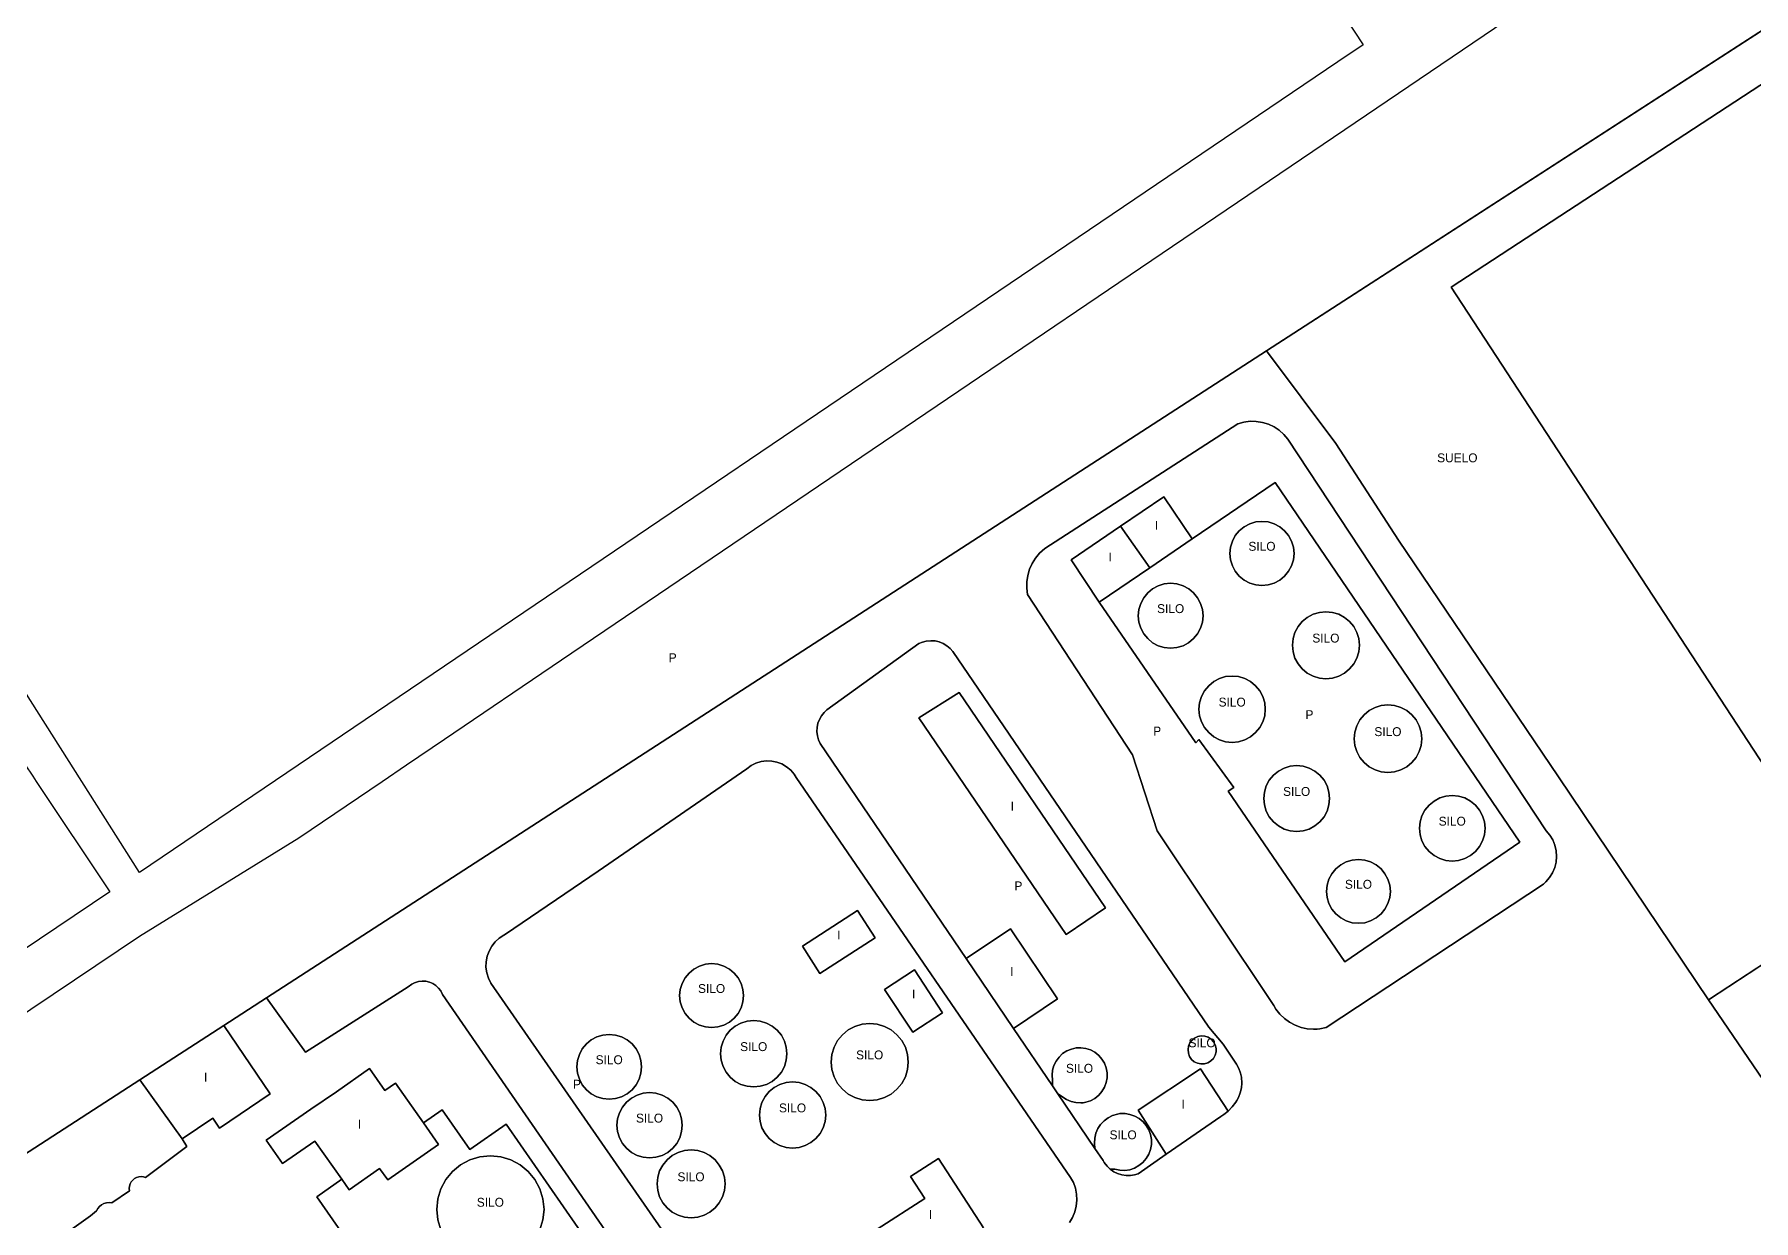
# Model space of a CAD drawing. Header units: metres. Extents: x 7469.1 to 7503.2, y 115256.8 to 115284.8.
# Drawn here: x 7485.73 to 7495.54, y 115272.01 to 115278.78 of the extents above; entities that cross this region are included whole.
import ezdxf
from ezdxf.enums import TextEntityAlignment as Align

# ---------------------------------------------------------------- set-up
doc = ezdxf.new("R2010")
doc.units = ezdxf.units.M
doc.header["$LTSCALE"] = 25.4
doc.layers.add('CONSTRUCCION', color=255, linetype='CONTINUOUS', lineweight=30)
doc.layers.add('PARCELA', color=7, linetype='CONTINUOUS')
doc.layers.add('SUBPARCELA', color=255, linetype='CONTINUOUS')
doc.layers.add('TXTCONSTRU', color=7, linetype='CONTINUOUS', true_color=0xbababa)

msp = doc.modelspace()

# ---------------------------------------------------------------- linework, layer by layer
at = {"layer": 'CONSTRUCCION'}
for points in [[(7479.30615, 115268.89009), (7481.01152, 115269.98255), (7482.42809, 115270.98333), (7485.21397, 115272.88937), (7486.32879, 115273.63741), (7487.2366, 115274.19876), (7487.71209, 115274.52083), (7487.8523, 115274.61583), (7488.0682, 115274.76215), (7488.73648, 115275.21478), (7494.49167, 115279.11322), (7494.95471, 115279.45892), (7496.98676, 115280.69237)], [(7496.58206, 115279.45184), (7492.76021, 115276.97877), (7487.05274, 115273.28554), (7486.809, 115273.12782), (7486.32952, 115272.81755), (7483.0676, 115270.7068), (7480.11802, 115268.7097)], [(7493.01829, 115279.17076), (7493.3109, 115278.72347), (7493.16789, 115278.62669), (7486.32742, 115274.00186), (7483.81434, 115277.96401), (7483.61241, 115278.20861), (7483.44401, 115278.41841), (7483.31193, 115278.58605), (7483.20576, 115278.72474), (7483.11737, 115278.84539)], [(7495.96012, 115278.74318), (7493.81453, 115277.34086), (7496.11563, 115273.82002), (7495.2831, 115273.27513), (7494.42578, 115274.54644), (7493.51425, 115275.89814), (7493.15491, 115276.44967), (7492.76021, 115276.97877), (7496.14376, 115279.16823)], [(7498.17806, 115275.42504), (7497.33095, 115274.86894), (7496.45538, 115274.29415), (7496.39554, 115274.25487), (7496.42182, 115274.21483), (7496.28102, 115274.07914), (7496.2483, 115274.03839), (7496.2197, 115273.99465), (7496.20926, 115273.976), (7496.19549, 115273.94833), (7496.17588, 115273.89988), (7496.16106, 115273.84977), (7496.11563, 115273.82002), (7493.81453, 115277.34086), (7495.96012, 115278.74318), (7496.05003, 115278.60866), (7498.00863, 115275.67852), (7498.17806, 115275.42504)], [(7490.01168, 115270.4718), (7488.05791, 115273.30533), (7488.04728, 115273.32485), (7488.03438, 115273.3417), (7488.01912, 115273.35579), (7488.00167, 115273.36704), (7487.98256, 115273.37514), (7487.96233, 115273.37985), (7487.94159, 115273.38102), (7487.92097, 115273.37863), (7487.89723, 115273.37133), (7487.88289, 115273.36384), (7487.86084, 115273.34767), (7487.27593, 115272.97472), (7487.05274, 115273.28554), (7492.76021, 115276.97877)], [(7492.76021, 115276.97877), (7493.15491, 115276.44967), (7493.51425, 115275.89814), (7494.42578, 115274.54644), (7495.2831, 115273.27513), (7495.87889, 115272.40124)], [(7493.04943, 115273.10777), (7493.02855, 115273.10687), (7492.99248, 115273.10933), (7492.95711, 115273.11682), (7492.92314, 115273.12921), (7492.89124, 115273.14622), (7492.86204, 115273.16755), (7492.83612, 115273.19274), (7492.81398, 115273.22133), (7492.80155, 115273.24201), (7492.13537, 115274.23856), (7491.99594, 115274.67228), (7491.39668, 115275.58681), (7491.39175, 115275.62309), (7491.39188, 115275.65971), (7491.39707, 115275.69595), (7491.40724, 115275.73113), (7491.42218, 115275.76457), (7491.4416, 115275.79561), (7491.46512, 115275.82368), (7491.4948, 115275.85013), (7492.59716, 115276.56192), (7492.63134, 115276.57145), (7492.66655, 115276.57601), (7492.70203, 115276.57549), (7492.73708, 115276.56992), (7492.77098, 115276.55939), (7492.80302, 115276.54414), (7492.83256, 115276.52446), (7492.85899, 115276.50076), (7492.88178, 115276.47355), (7494.35626, 115274.23915), (7494.37715, 115274.21436), (7494.3939, 115274.18661), (7494.40045, 115274.17217), (7494.40611, 115274.15659), (7494.41348, 115274.125), (7494.41582, 115274.09268), (7494.41309, 115274.06038), (7494.40536, 115274.0289), (7494.39278, 115273.99903), (7494.3757, 115273.97148), (7494.35453, 115273.94693), (7494.34076, 115273.93449), (7493.09995, 115273.11713), (7493.0646, 115273.10948), (7493.04943, 115273.10777)], [(7493.04943, 115273.10777), (7493.0646, 115273.10948), (7493.09995, 115273.11713), (7494.34076, 115273.93449), (7494.35453, 115273.94693), (7494.3757, 115273.97148), (7494.39278, 115273.99903), (7494.40536, 115274.0289), (7494.41309, 115274.06038), (7494.41582, 115274.09268), (7494.41348, 115274.125), (7494.40611, 115274.15659), (7494.40045, 115274.17217), (7494.3939, 115274.18661), (7494.37715, 115274.21436), (7494.35626, 115274.23915), (7492.88178, 115276.47355), (7492.85899, 115276.50076), (7492.83256, 115276.52446), (7492.80302, 115276.54414), (7492.77098, 115276.55939), (7492.73708, 115276.56992), (7492.70203, 115276.57549), (7492.66655, 115276.57601), (7492.63134, 115276.57145), (7492.59716, 115276.56192), (7491.4948, 115275.85013), (7491.46512, 115275.82368), (7491.4416, 115275.79561), (7491.42218, 115275.76457), (7491.40724, 115275.73113), (7491.39707, 115275.69595), (7491.39188, 115275.65971), (7491.39175, 115275.62309), (7491.39668, 115275.58681), (7491.99594, 115274.67228), (7492.13537, 115274.23856), (7492.80155, 115273.24201), (7492.81398, 115273.22133), (7492.83612, 115273.19274), (7492.86204, 115273.16755), (7492.89124, 115273.14622), (7492.92314, 115273.12921), (7492.95711, 115273.11682), (7492.99248, 115273.10933), (7493.02855, 115273.10687), (7493.04943, 115273.10777)], [(7491.92724, 115275.97679), (7491.6453, 115275.78553), (7491.80507, 115275.54372), (7492.3565, 115274.74184), (7492.37428, 115274.76013), (7492.57444, 115274.48529), (7492.54065, 115274.46573), (7493.20766, 115273.49139), (7494.20614, 115274.1749), (7492.80889, 115276.22597), (7492.3367, 115275.9044), (7492.17364, 115276.14393), (7491.92724, 115275.97679)], [(7492.3367, 115275.9044), (7492.80889, 115276.22597), (7494.20614, 115274.1749), (7493.20766, 115273.49139), (7492.54065, 115274.46573), (7492.57444, 115274.48529), (7492.37428, 115274.76013), (7492.3565, 115274.74184), (7491.80507, 115275.54372), (7492.09387, 115275.73955), (7492.3367, 115275.9044)], [(7492.09387, 115275.73955), (7491.92724, 115275.97679), (7492.17364, 115276.14393), (7492.3367, 115275.9044), (7492.09387, 115275.73955)], [(7492.76977, 115276.00118), (7492.73421, 115276.00474), (7492.6984, 115276.00118), (7492.66411, 115275.99077), (7492.63261, 115275.97375), (7492.60493, 115275.95115), (7492.58207, 115275.92345), (7492.5653, 115275.8917), (7492.55489, 115275.85741), (7492.55133, 115275.82185), (7492.55489, 115275.78603), (7492.5653, 115275.75174), (7492.58207, 115275.72025), (7492.60493, 115275.69231), (7492.63261, 115275.6697), (7492.66411, 115275.65268), (7492.6984, 115275.64227), (7492.73421, 115275.63897), (7492.76977, 115275.64227), (7492.80406, 115275.65268), (7492.83581, 115275.6697), (7492.8635, 115275.69231), (7492.88611, 115275.72025), (7492.90312, 115275.75174), (7492.91354, 115275.78603), (7492.91709, 115275.82185), (7492.91354, 115275.85742), (7492.90312, 115275.89171), (7492.88611, 115275.92346), (7492.8635, 115275.95115), (7492.83581, 115275.97375), (7492.80406, 115275.99077), (7492.76977, 115276.00118)], [(7492.76977, 115276.00118), (7492.80406, 115275.99077), (7492.83581, 115275.97375), (7492.8635, 115275.95115), (7492.88611, 115275.92346), (7492.90312, 115275.89171), (7492.91354, 115275.85742), (7492.91709, 115275.82185), (7492.91354, 115275.78603), (7492.90312, 115275.75174), (7492.88611, 115275.72025), (7492.8635, 115275.69231), (7492.83581, 115275.6697), (7492.80406, 115275.65268), (7492.76977, 115275.64227), (7492.73421, 115275.63897), (7492.6984, 115275.64227), (7492.66411, 115275.65268), (7492.63261, 115275.6697), (7492.60493, 115275.69231), (7492.58207, 115275.72025), (7492.5653, 115275.75174), (7492.55489, 115275.78603), (7492.55133, 115275.82185), (7492.55489, 115275.85741), (7492.5653, 115275.8917), (7492.58207, 115275.92345), (7492.60493, 115275.95115), (7492.63261, 115275.97375), (7492.66411, 115275.99077), (7492.6984, 115276.00118), (7492.73421, 115276.00474), (7492.76977, 115276.00118)], [(7491.80507, 115275.54372), (7491.6453, 115275.78553), (7491.92724, 115275.97679), (7492.09387, 115275.73955), (7491.80507, 115275.54372)], [(7492.36693, 115275.56886), (7492.34382, 115275.5968), (7492.31588, 115275.61992), (7492.28387, 115275.63694), (7492.24906, 115275.6476), (7492.21299, 115275.65116), (7492.17693, 115275.6476), (7492.14238, 115275.63694), (7492.11038, 115275.61992), (7492.08244, 115275.5968), (7492.05932, 115275.56886), (7492.04231, 115275.53686), (7492.03164, 115275.50232), (7492.02808, 115275.46625), (7492.03164, 115275.43018), (7492.04231, 115275.39538), (7492.05932, 115275.36338), (7492.08244, 115275.33544), (7492.11038, 115275.31232), (7492.14238, 115275.29531), (7492.17693, 115275.28489), (7492.21299, 115275.28134), (7492.24906, 115275.28489), (7492.28386, 115275.29531), (7492.31586, 115275.31232), (7492.3438, 115275.33544), (7492.36692, 115275.36338), (7492.38394, 115275.39538), (7492.39435, 115275.43018), (7492.39792, 115275.46625), (7492.39436, 115275.50232), (7492.38395, 115275.53686), (7492.36693, 115275.56886)], [(7492.36693, 115275.56886), (7492.38395, 115275.53686), (7492.39436, 115275.50232), (7492.39792, 115275.46625), (7492.39435, 115275.43018), (7492.38394, 115275.39538), (7492.36692, 115275.36338), (7492.3438, 115275.33544), (7492.31586, 115275.31232), (7492.28386, 115275.29531), (7492.24906, 115275.28489), (7492.21299, 115275.28134), (7492.17693, 115275.28489), (7492.14238, 115275.29531), (7492.11038, 115275.31232), (7492.08244, 115275.33544), (7492.05932, 115275.36338), (7492.04231, 115275.39538), (7492.03164, 115275.43018), (7492.02808, 115275.46625), (7492.03164, 115275.50232), (7492.04231, 115275.53686), (7492.05932, 115275.56886), (7492.08244, 115275.5968), (7492.11038, 115275.61992), (7492.14238, 115275.63694), (7492.17693, 115275.6476), (7492.21299, 115275.65116), (7492.24906, 115275.6476), (7492.28387, 115275.63694), (7492.31588, 115275.61992), (7492.34382, 115275.5968), (7492.36693, 115275.56886)], [(7493.27574, 115275.37125), (7493.25796, 115275.40427), (7493.23409, 115275.43323), (7493.20513, 115275.4571), (7493.17211, 115275.47463), (7493.1363, 115275.48555), (7493.09896, 115275.48936), (7493.06162, 115275.48555), (7493.02581, 115275.47463), (7492.99279, 115275.4571), (7492.96383, 115275.43323), (7492.93995, 115275.40427), (7492.92217, 115275.37125), (7492.91151, 115275.33544), (7492.9077, 115275.2981), (7492.91151, 115275.26076), (7492.92217, 115275.22495), (7492.93995, 115275.19167), (7492.96383, 115275.16272), (7492.99279, 115275.1391), (7493.02581, 115275.12132), (7493.06162, 115275.11039), (7493.09896, 115275.10684), (7493.1363, 115275.11039), (7493.17211, 115275.12132), (7493.20513, 115275.1391), (7493.23409, 115275.16272), (7493.25796, 115275.19167), (7493.27574, 115275.22495), (7493.28641, 115275.26076), (7493.29022, 115275.2981), (7493.28641, 115275.33544), (7493.27574, 115275.37125)], [(7493.27574, 115275.37125), (7493.28641, 115275.33544), (7493.29022, 115275.2981), (7493.28641, 115275.26076), (7493.27574, 115275.22495), (7493.25796, 115275.19167), (7493.23409, 115275.16272), (7493.20513, 115275.1391), (7493.17211, 115275.12132), (7493.1363, 115275.11039), (7493.09896, 115275.10684), (7493.06162, 115275.11039), (7493.02581, 115275.12132), (7492.99279, 115275.1391), (7492.96383, 115275.16272), (7492.93995, 115275.19167), (7492.92217, 115275.22495), (7492.91151, 115275.26076), (7492.9077, 115275.2981), (7492.91151, 115275.33544), (7492.92217, 115275.37125), (7492.93995, 115275.40427), (7492.96383, 115275.43323), (7492.99279, 115275.4571), (7493.02581, 115275.47463), (7493.06162, 115275.48555), (7493.09896, 115275.48936), (7493.1363, 115275.48555), (7493.17211, 115275.47463), (7493.20513, 115275.4571), (7493.23409, 115275.43323), (7493.25796, 115275.40427), (7493.27574, 115275.37125)], [(7491.04594, 115273.50947), (7490.21345, 115274.73658), (7490.20329, 115274.7584), (7490.19677, 115274.78136), (7490.19395, 115274.80507), (7490.19493, 115274.82894), (7490.19968, 115274.85234), (7490.20807, 115274.87469), (7490.21989, 115274.89543), (7490.23501, 115274.91423), (7490.25078, 115274.92875), (7490.77546, 115275.30686), (7490.79649, 115275.31585), (7490.81811, 115275.32158), (7490.84421, 115275.32392), (7490.86851, 115275.32228), (7490.89224, 115275.31685), (7490.91484, 115275.30778), (7490.93573, 115275.29527), (7490.95446, 115275.27961), (7490.97049, 115275.26132), (7492.43093, 115273.11889), (7492.51289, 115273.02091), (7492.57032, 115272.93478), (7492.58965, 115272.90799), (7492.60287, 115272.88275), (7492.6125, 115272.85559), (7492.61753, 115272.83215), (7492.61958, 115272.79953), (7492.61712, 115272.77116), (7492.61066, 115272.74341), (7492.6001, 115272.71628), (7492.59135, 115272.69982), (7492.58508, 115272.68967), (7492.56492, 115272.66286), (7492.54216, 115272.63961), (7492.38303, 115272.881), (7492.02807, 115272.64535), (7492.18814, 115272.39275), (7492.02821, 115272.28189), (7492.00643, 115272.27479), (7491.9838, 115272.27132), (7491.95852, 115272.27121), (7491.93396, 115272.27494), (7491.91028, 115272.28242), (7491.88803, 115272.29348), (7491.86774, 115272.30785), (7491.89408, 115272.30711), (7491.92224, 115272.30131), (7491.95098, 115272.30054), (7491.97942, 115272.30485), (7492.00663, 115272.31411), (7492.0318, 115272.328), (7492.05414, 115272.3461), (7492.07294, 115272.36785), (7492.08762, 115272.39258), (7492.09772, 115272.41951), (7492.10292, 115272.44778), (7492.10306, 115272.47653), (7492.09815, 115272.50486), (7492.08832, 115272.53188), (7492.07389, 115272.55674), (7492.05531, 115272.57869), (7492.03316, 115272.59701), (7492.00813, 115272.61116), (7491.981, 115272.62067), (7491.95262, 115272.62527), (7491.92387, 115272.6248), (7491.90922, 115272.62258), (7491.88163, 115272.61451), (7491.85588, 115272.60171), (7491.83279, 115272.58458), (7491.81307, 115272.56366), (7491.79735, 115272.53958), (7491.78611, 115272.51313), (7491.7797, 115272.4851), (7491.77831, 115272.45637), (7491.78044, 115272.4268), (7491.57003, 115272.73694), (7491.61886, 115272.70501), (7491.64483, 115272.69383), (7491.67239, 115272.68748), (7491.70064, 115272.68614), (7491.71373, 115272.68726), (7491.72867, 115272.6899), (7491.75557, 115272.6986), (7491.78048, 115272.71197), (7491.80261, 115272.7296), (7491.82121, 115272.7509), (7491.8357, 115272.77517), (7491.84562, 115272.80165), (7491.85065, 115272.82949), (7491.85061, 115272.85776), (7491.84552, 115272.88557), (7491.83552, 115272.91202), (7491.82096, 115272.93627), (7491.8023, 115272.95752), (7491.78013, 115272.97507), (7491.75518, 115272.98839), (7491.72826, 115272.99701), (7491.70022, 115273.0007), (7491.67398, 115272.99957), (7491.64636, 115272.99349), (7491.62027, 115272.98257), (7491.59656, 115272.96715), (7491.576, 115272.94775), (7491.55922, 115272.92498), (7491.5468, 115272.89958), (7491.53913, 115272.87236), (7491.53644, 115272.84422), (7491.53884, 115272.81604), (7491.53847, 115272.78347), (7491.3164, 115273.1108), (7491.56698, 115273.27926), (7491.2982, 115273.67907), (7491.04594, 115273.50947)], [(7492.54216, 115272.63961), (7492.56492, 115272.66286), (7492.58508, 115272.68967), (7492.59135, 115272.69982), (7492.6001, 115272.71628), (7492.61066, 115272.74341), (7492.61712, 115272.77116), (7492.61958, 115272.79953), (7492.61753, 115272.83215), (7492.6125, 115272.85559), (7492.60287, 115272.88275), (7492.58965, 115272.90799), (7492.57032, 115272.93478), (7492.51289, 115273.02091), (7492.43093, 115273.11889), (7490.97049, 115275.26132), (7490.95446, 115275.27961), (7490.93573, 115275.29527), (7490.91484, 115275.30778), (7490.89224, 115275.31685), (7490.86851, 115275.32228), (7490.84421, 115275.32392), (7490.81811, 115275.32158), (7490.79649, 115275.31585), (7490.77546, 115275.30686), (7490.25078, 115274.92875), (7490.23501, 115274.91423), (7490.21989, 115274.89543), (7490.20807, 115274.87469), (7490.19968, 115274.85234), (7490.19493, 115274.82894), (7490.19395, 115274.80507), (7490.19677, 115274.78136), (7490.20329, 115274.7584), (7490.21345, 115274.73658), (7491.04594, 115273.50947), (7491.3164, 115273.1108), (7491.53847, 115272.78347), (7491.57003, 115272.73694), (7491.78044, 115272.4268), (7491.82806, 115272.3566), (7491.83433, 115272.34599), (7491.84994, 115272.32518), (7491.86774, 115272.30785), (7491.88803, 115272.29348), (7491.91028, 115272.28242), (7491.93396, 115272.27494), (7491.95852, 115272.27121), (7491.9838, 115272.27132), (7492.00643, 115272.27479), (7492.02821, 115272.28189), (7492.18814, 115272.39275), (7492.4992, 115272.60837), (7492.51598, 115272.61902), (7492.54216, 115272.63961)], [(7492.75326, 115274.93285), (7492.74971, 115274.96968), (7492.73879, 115275.00524), (7492.72126, 115275.038), (7492.69789, 115275.06671), (7492.66919, 115275.09007), (7492.63642, 115275.1076), (7492.60085, 115275.11852), (7492.56402, 115275.12208), (7492.52694, 115275.11852), (7492.49138, 115275.1076), (7492.45887, 115275.09007), (7492.43016, 115275.06671), (7492.40654, 115275.038), (7492.38902, 115275.00524), (7492.37835, 115274.96968), (7492.37454, 115274.93285), (7492.37835, 115274.89576), (7492.38902, 115274.86046), (7492.40654, 115274.82769), (7492.43016, 115274.79899), (7492.45887, 115274.77537), (7492.49138, 115274.75784), (7492.52694, 115274.74717), (7492.56402, 115274.74362), (7492.60085, 115274.74717), (7492.63641, 115274.75784), (7492.66918, 115274.77537), (7492.69788, 115274.79899), (7492.72125, 115274.82769), (7492.73877, 115274.86046), (7492.7497, 115274.89576), (7492.75326, 115274.93285)], [(7492.75326, 115274.93285), (7492.7497, 115274.89576), (7492.73877, 115274.86046), (7492.72125, 115274.82769), (7492.69788, 115274.79899), (7492.66918, 115274.77537), (7492.63641, 115274.75784), (7492.60085, 115274.74717), (7492.56402, 115274.74362), (7492.52694, 115274.74717), (7492.49138, 115274.75784), (7492.45887, 115274.77537), (7492.43016, 115274.79899), (7492.40654, 115274.82769), (7492.38902, 115274.86046), (7492.37835, 115274.89576), (7492.37454, 115274.93285), (7492.37835, 115274.96968), (7492.38902, 115275.00524), (7492.40654, 115275.038), (7492.43016, 115275.06671), (7492.45887, 115275.09007), (7492.49138, 115275.1076), (7492.52694, 115275.11852), (7492.56402, 115275.12208), (7492.60085, 115275.11852), (7492.63642, 115275.1076), (7492.66919, 115275.09007), (7492.69789, 115275.06671), (7492.72126, 115275.038), (7492.73879, 115275.00524), (7492.74971, 115274.96968), (7492.75326, 115274.93285)], [(7490.77575, 115274.88431), (7491.61627, 115273.6466), (7491.84044, 115273.79885), (7491.00558, 115275.02819), (7490.77575, 115274.88431)], [(7490.77575, 115274.88431), (7491.00558, 115275.02819), (7491.84044, 115273.79885), (7491.61627, 115273.6466), (7490.77575, 115274.88431)], [(7493.58943, 115274.90084), (7493.56022, 115274.92472), (7493.52695, 115274.9425), (7493.49063, 115274.95342), (7493.45303, 115274.95723), (7493.41544, 115274.95342), (7493.37937, 115274.9425), (7493.34585, 115274.92472), (7493.31664, 115274.90084), (7493.29276, 115274.87138), (7493.27498, 115274.83811), (7493.2638, 115274.80204), (7493.26025, 115274.76419), (7493.2638, 115274.7266), (7493.27498, 115274.69053), (7493.29276, 115274.65726), (7493.31664, 115274.62779), (7493.34585, 115274.60392), (7493.37937, 115274.58614), (7493.41544, 115274.57522), (7493.45303, 115274.57141), (7493.49063, 115274.57522), (7493.52695, 115274.58614), (7493.56022, 115274.60392), (7493.58943, 115274.62779), (7493.61356, 115274.65726), (7493.63134, 115274.69053), (7493.64226, 115274.7266), (7493.64607, 115274.76419), (7493.64226, 115274.80204), (7493.63134, 115274.83811), (7493.61356, 115274.87138), (7493.58943, 115274.90084)], [(7493.58943, 115274.90084), (7493.61356, 115274.87138), (7493.63134, 115274.83811), (7493.64226, 115274.80204), (7493.64607, 115274.76419), (7493.64226, 115274.7266), (7493.63134, 115274.69053), (7493.61356, 115274.65726), (7493.58943, 115274.62779), (7493.56022, 115274.60392), (7493.52695, 115274.58614), (7493.49063, 115274.57522), (7493.45303, 115274.57141), (7493.41544, 115274.57522), (7493.37937, 115274.58614), (7493.34585, 115274.60392), (7493.31664, 115274.62779), (7493.29276, 115274.65726), (7493.27498, 115274.69053), (7493.2638, 115274.7266), (7493.26025, 115274.76419), (7493.2638, 115274.80204), (7493.27498, 115274.83811), (7493.29276, 115274.87138), (7493.31664, 115274.90084), (7493.34585, 115274.92472), (7493.37937, 115274.9425), (7493.41544, 115274.95342), (7493.45303, 115274.95723), (7493.49063, 115274.95342), (7493.52695, 115274.9425), (7493.56022, 115274.92472), (7493.58943, 115274.90084)], [(7491.63481, 115272.00275), (7491.65258, 115272.03205), (7491.66583, 115272.06366), (7491.67425, 115272.09687), (7491.67766, 115272.13097), (7491.676, 115272.1652), (7491.66929, 115272.1988), (7491.6577, 115272.23105), (7491.64147, 115272.26123), (7490.07588, 115274.54397), (7490.06447, 115274.56189), (7490.04461, 115274.58511), (7490.02118, 115274.60471), (7489.99482, 115274.62015), (7489.96626, 115274.63101), (7489.93632, 115274.63699), (7489.90577, 115274.63793), (7489.87551, 115274.63379), (7489.84635, 115274.62468), (7489.82941, 115274.61678), (7489.81909, 115274.61088), (7489.79451, 115274.59275), (7488.94504, 115274.00777), (7488.41726, 115273.64904), (7488.40795, 115273.64424), (7488.38145, 115273.62678), (7488.35809, 115273.60532), (7488.33845, 115273.5804), (7488.32303, 115273.55266), (7488.31225, 115273.52283), (7488.30636, 115273.49165), (7488.30552, 115273.45994), (7488.30976, 115273.4285), (7488.31896, 115273.39812), (7488.33289, 115273.36961), (7489.37174, 115271.87146)], [(7489.37174, 115271.87146), (7488.33289, 115273.36961), (7488.31896, 115273.39812), (7488.30976, 115273.4285), (7488.30552, 115273.45994), (7488.30636, 115273.49165), (7488.31225, 115273.52283), (7488.32303, 115273.55266), (7488.33845, 115273.5804), (7488.35809, 115273.60532), (7488.38145, 115273.62678), (7488.40795, 115273.64424), (7488.41726, 115273.64904), (7488.94504, 115274.00777), (7489.79451, 115274.59275), (7489.81909, 115274.61088), (7489.82941, 115274.61678), (7489.84635, 115274.62468), (7489.87551, 115274.63379), (7489.90577, 115274.63793), (7489.93632, 115274.63699), (7489.96626, 115274.63101), (7489.99482, 115274.62015), (7490.02118, 115274.60471), (7490.04461, 115274.58511), (7490.06447, 115274.56189), (7490.07588, 115274.54397), (7491.64147, 115272.26123), (7491.6577, 115272.23105), (7491.66929, 115272.1988), (7491.676, 115272.1652), (7491.67766, 115272.13097), (7491.67425, 115272.09687), (7491.66583, 115272.06366), (7491.65258, 115272.03205), (7491.63481, 115272.00275)], [(7492.93207, 115274.61078), (7492.89549, 115274.60697), (7492.86019, 115274.5963), (7492.82767, 115274.57901), (7492.79923, 115274.55565), (7492.77586, 115274.5272), (7492.75859, 115274.49469), (7492.74792, 115274.45938), (7492.74436, 115274.4228), (7492.74792, 115274.38623), (7492.75859, 115274.35092), (7492.77586, 115274.31841), (7492.79923, 115274.28996), (7492.82767, 115274.26659), (7492.86019, 115274.24907), (7492.89549, 115274.2384), (7492.93207, 115274.23484), (7492.9689, 115274.2384), (7493.00395, 115274.24907), (7493.03646, 115274.26659), (7493.06491, 115274.28996), (7493.08828, 115274.31841), (7493.10582, 115274.35092), (7493.11648, 115274.38623), (7493.12004, 115274.4228), (7493.11648, 115274.45938), (7493.10582, 115274.49469), (7493.08829, 115274.52721), (7493.06492, 115274.55566), (7493.03647, 115274.57903), (7493.00396, 115274.5963), (7492.96891, 115274.60697), (7492.93207, 115274.61078)], [(7492.93207, 115274.61078), (7492.96891, 115274.60697), (7493.00396, 115274.5963), (7493.03647, 115274.57903), (7493.06492, 115274.55566), (7493.08829, 115274.52721), (7493.10582, 115274.49469), (7493.11648, 115274.45938), (7493.12004, 115274.4228), (7493.11648, 115274.38623), (7493.10582, 115274.35092), (7493.08828, 115274.31841), (7493.06491, 115274.28996), (7493.03646, 115274.26659), (7493.00395, 115274.24907), (7492.9689, 115274.2384), (7492.93207, 115274.23484), (7492.89549, 115274.2384), (7492.86019, 115274.24907), (7492.82767, 115274.26659), (7492.79923, 115274.28996), (7492.77586, 115274.31841), (7492.75859, 115274.35092), (7492.74792, 115274.38623), (7492.74436, 115274.4228), (7492.74792, 115274.45938), (7492.75859, 115274.49469), (7492.77586, 115274.5272), (7492.79923, 115274.55565), (7492.82767, 115274.57901), (7492.86019, 115274.5963), (7492.89549, 115274.60697), (7492.93207, 115274.61078)], [(7493.82006, 115274.4406), (7493.78349, 115274.43679), (7493.74844, 115274.42612), (7493.71618, 115274.40885), (7493.68773, 115274.38573), (7493.66436, 115274.35728), (7493.64709, 115274.32476), (7493.63642, 115274.28971), (7493.63287, 115274.25313), (7493.63642, 115274.21656), (7493.64709, 115274.1815), (7493.66436, 115274.14899), (7493.68773, 115274.12054), (7493.71618, 115274.09743), (7493.74844, 115274.0799), (7493.78349, 115274.06924), (7493.82006, 115274.06568), (7493.85664, 115274.06924), (7493.89195, 115274.0799), (7493.9242, 115274.09743), (7493.95265, 115274.12054), (7493.97602, 115274.14899), (7493.99329, 115274.1815), (7494.00396, 115274.21656), (7494.00752, 115274.25314), (7494.00396, 115274.28972), (7493.99329, 115274.32477), (7493.97602, 115274.35728), (7493.95265, 115274.38573), (7493.9242, 115274.40885), (7493.89195, 115274.42612), (7493.85664, 115274.43679), (7493.82006, 115274.4406)], [(7493.82006, 115274.4406), (7493.85664, 115274.43679), (7493.89195, 115274.42612), (7493.9242, 115274.40885), (7493.95265, 115274.38573), (7493.97602, 115274.35728), (7493.99329, 115274.32477), (7494.00396, 115274.28972), (7494.00752, 115274.25314), (7494.00396, 115274.21656), (7493.99329, 115274.1815), (7493.97602, 115274.14899), (7493.95265, 115274.12054), (7493.9242, 115274.09743), (7493.89195, 115274.0799), (7493.85664, 115274.06924), (7493.82006, 115274.06568), (7493.78349, 115274.06924), (7493.74844, 115274.0799), (7493.71618, 115274.09743), (7493.68773, 115274.12054), (7493.66436, 115274.14899), (7493.64709, 115274.1815), (7493.63642, 115274.21656), (7493.63287, 115274.25313), (7493.63642, 115274.28971), (7493.64709, 115274.32476), (7493.66436, 115274.35728), (7493.68773, 115274.38573), (7493.71618, 115274.40885), (7493.74844, 115274.42612), (7493.78349, 115274.43679), (7493.82006, 115274.4406)], [(7493.45303, 115273.96256), (7493.43627, 115273.99405), (7493.41366, 115274.02148), (7493.38598, 115274.04409), (7493.35448, 115274.06111), (7493.32045, 115274.07127), (7493.28489, 115274.07482), (7493.24931, 115274.07127), (7493.21528, 115274.06111), (7493.18378, 115274.04409), (7493.15635, 115274.02148), (7493.13374, 115273.99405), (7493.11673, 115273.96256), (7493.10657, 115273.92827), (7493.10301, 115273.89296), (7493.10657, 115273.8574), (7493.11673, 115273.82311), (7493.13374, 115273.79187), (7493.15635, 115273.76418), (7493.18378, 115273.74158), (7493.21528, 115273.72481), (7493.24931, 115273.7144), (7493.28487, 115273.71084), (7493.32043, 115273.7144), (7493.35447, 115273.72481), (7493.38597, 115273.74158), (7493.41365, 115273.76418), (7493.43626, 115273.79187), (7493.45303, 115273.82311), (7493.46345, 115273.8574), (7493.467, 115273.89296), (7493.46345, 115273.92827), (7493.45303, 115273.96256)], [(7493.45303, 115273.96256), (7493.46345, 115273.92827), (7493.467, 115273.89296), (7493.46345, 115273.8574), (7493.45303, 115273.82311), (7493.43626, 115273.79187), (7493.41365, 115273.76418), (7493.38597, 115273.74158), (7493.35447, 115273.72481), (7493.32043, 115273.7144), (7493.28487, 115273.71084), (7493.24931, 115273.7144), (7493.21528, 115273.72481), (7493.18378, 115273.74158), (7493.15635, 115273.76418), (7493.13374, 115273.79187), (7493.11673, 115273.82311), (7493.10657, 115273.8574), (7493.10301, 115273.89296), (7493.10657, 115273.92827), (7493.11673, 115273.96256), (7493.13374, 115273.99405), (7493.15635, 115274.02148), (7493.18378, 115274.04409), (7493.21528, 115274.06111), (7493.24931, 115274.07127), (7493.28489, 115274.07482), (7493.32045, 115274.07127), (7493.35448, 115274.06111), (7493.38598, 115274.04409), (7493.41366, 115274.02148), (7493.43627, 115273.99405), (7493.45303, 115273.96256)], [(7495.87889, 115272.40124), (7495.2831, 115273.27513), (7496.16106, 115273.84977)], [(7490.2116, 115273.4242), (7490.11102, 115273.57992), (7490.42608, 115273.78343), (7490.52666, 115273.62772), (7490.2116, 115273.4242)], [(7490.2116, 115273.4242), (7490.52666, 115273.62772), (7490.42608, 115273.78343), (7490.11102, 115273.57992), (7490.2116, 115273.4242)], [(7491.3164, 115273.1108), (7491.04594, 115273.50947), (7491.2982, 115273.67907), (7491.56698, 115273.27926), (7491.3164, 115273.1108)], [(7489.74486, 115273.39968), (7489.72226, 115273.42711), (7489.69457, 115273.44997), (7489.66307, 115273.46673), (7489.62878, 115273.47715), (7489.59322, 115273.4807), (7489.55766, 115273.47715), (7489.52337, 115273.46673), (7489.49188, 115273.44997), (7489.46419, 115273.42711), (7489.44133, 115273.39968), (7489.42457, 115273.36793), (7489.41416, 115273.33389), (7489.41059, 115273.29833), (7489.41414, 115273.26252), (7489.42456, 115273.22848), (7489.44132, 115273.19673), (7489.46418, 115273.1693), (7489.49187, 115273.14644), (7489.52336, 115273.12968), (7489.55766, 115273.11926), (7489.59322, 115273.11571), (7489.62878, 115273.11926), (7489.66307, 115273.12968), (7489.69457, 115273.14644), (7489.72226, 115273.1693), (7489.74486, 115273.19673), (7489.76163, 115273.22848), (7489.77204, 115273.26252), (7489.7756, 115273.29833), (7489.77204, 115273.33389), (7489.76163, 115273.36793), (7489.74486, 115273.39968)], [(7489.74486, 115273.39968), (7489.76163, 115273.36793), (7489.77204, 115273.33389), (7489.7756, 115273.29833), (7489.77204, 115273.26252), (7489.76163, 115273.22848), (7489.74486, 115273.19673), (7489.72226, 115273.1693), (7489.69457, 115273.14644), (7489.66307, 115273.12968), (7489.62878, 115273.11926), (7489.59322, 115273.11571), (7489.55766, 115273.11926), (7489.52336, 115273.12968), (7489.49187, 115273.14644), (7489.46418, 115273.1693), (7489.44132, 115273.19673), (7489.42456, 115273.22848), (7489.41414, 115273.26252), (7489.41059, 115273.29833), (7489.41416, 115273.33389), (7489.42457, 115273.36793), (7489.44133, 115273.39968), (7489.46419, 115273.42711), (7489.49188, 115273.44997), (7489.52337, 115273.46673), (7489.55766, 115273.47715), (7489.59322, 115273.4807), (7489.62878, 115273.47715), (7489.66307, 115273.46673), (7489.69457, 115273.44997), (7489.72226, 115273.42711), (7489.74486, 115273.39968)], [(7490.58051, 115273.33337), (7490.75018, 115273.4454), (7490.91156, 115273.20099), (7490.74189, 115273.08896), (7490.58051, 115273.33337)], [(7490.58051, 115273.33337), (7490.74189, 115273.08896), (7490.91156, 115273.20099), (7490.75018, 115273.4454), (7490.58051, 115273.33337)], [(7485.87032, 115271.91369), (7486.04914, 115272.0422), (7486.08317, 115272.0692), (7486.09029, 115272.08266), (7486.09994, 115272.09435), (7486.11162, 115272.104), (7486.12508, 115272.11111), (7486.13982, 115272.11568), (7486.15506, 115272.11721), (7486.17004, 115272.11568), (7486.27088, 115272.18477), (7486.26961, 115272.19798), (7486.27088, 115272.21119), (7486.27469, 115272.22363), (7486.28104, 115272.23532), (7486.28942, 115272.24548), (7486.29958, 115272.25386), (7486.31127, 115272.26021), (7486.32397, 115272.26402), (7486.33692, 115272.26529), (7486.35013, 115272.26402), (7486.36283, 115272.26021), (7486.59882, 115272.43727), (7486.57159, 115272.48025), (7486.74562, 115272.59845), (7486.78444, 115272.54129), (7487.07386, 115272.73787), (7486.809, 115273.12782), (7487.05274, 115273.28554), (7487.27593, 115272.97472), (7487.86084, 115273.34767), (7487.88289, 115273.36384), (7487.89723, 115273.37133), (7487.92097, 115273.37863), (7487.94159, 115273.38102), (7487.96233, 115273.37985), (7487.98256, 115273.37514), (7488.00167, 115273.36704), (7488.01912, 115273.35579), (7488.03438, 115273.3417), (7488.04728, 115273.32485), (7488.05791, 115273.30533), (7490.01168, 115270.4718)], [(7489.83351, 115273.15635), (7489.87059, 115273.15279), (7489.90615, 115273.14187), (7489.93892, 115273.12434), (7489.96762, 115273.10072), (7489.99124, 115273.07202), (7490.00877, 115273.03925), (7490.01944, 115273.00369), (7490.02325, 115272.96661), (7490.01944, 115272.92952), (7490.00877, 115272.89395), (7489.99124, 115272.86119), (7489.96762, 115272.83248), (7489.93892, 115272.80886), (7489.90615, 115272.79134), (7489.87059, 115272.78067), (7489.83351, 115272.77686), (7489.79643, 115272.78067), (7489.76086, 115272.79134), (7489.72809, 115272.80886), (7489.69938, 115272.83248), (7489.67576, 115272.86119), (7489.65824, 115272.89395), (7489.64731, 115272.92951), (7489.64377, 115272.9666), (7489.64733, 115273.00368), (7489.65825, 115273.03925), (7489.67577, 115273.07202), (7489.6994, 115273.10072), (7489.7281, 115273.12434), (7489.76086, 115273.14187), (7489.79643, 115273.15279), (7489.83351, 115273.15635)], [(7489.83351, 115273.15635), (7489.79643, 115273.15279), (7489.76086, 115273.14187), (7489.7281, 115273.12434), (7489.6994, 115273.10072), (7489.67577, 115273.07202), (7489.65825, 115273.03925), (7489.64733, 115273.00368), (7489.64377, 115272.9666), (7489.64731, 115272.92951), (7489.65824, 115272.89395), (7489.67576, 115272.86119), (7489.69938, 115272.83248), (7489.72809, 115272.80886), (7489.76086, 115272.79134), (7489.79643, 115272.78067), (7489.83351, 115272.77686), (7489.87059, 115272.78067), (7489.90615, 115272.79134), (7489.93892, 115272.80886), (7489.96762, 115272.83248), (7489.99124, 115272.86119), (7490.00877, 115272.89395), (7490.01944, 115272.92952), (7490.02325, 115272.96661), (7490.01944, 115273.00369), (7490.00877, 115273.03925), (7489.99124, 115273.07202), (7489.96762, 115273.10072), (7489.93892, 115273.12434), (7489.90615, 115273.14187), (7489.87059, 115273.15279), (7489.83351, 115273.15635)], [(7490.53836, 115273.13526), (7490.57976, 115273.12282), (7490.61786, 115273.1025), (7490.65114, 115273.07507), (7490.67857, 115273.04179), (7490.69889, 115273.00369), (7490.71133, 115272.96229), (7490.71565, 115272.91936), (7490.71133, 115272.87644), (7490.69889, 115272.83529), (7490.67857, 115272.79719), (7490.65114, 115272.76366), (7490.61786, 115272.73648), (7490.57976, 115272.71615), (7490.53836, 115272.70345), (7490.49543, 115272.69939), (7490.45251, 115272.70345), (7490.41136, 115272.71615), (7490.37326, 115272.73647), (7490.33999, 115272.76365), (7490.31255, 115272.79718), (7490.29223, 115272.83529), (7490.27953, 115272.87644), (7490.27547, 115272.91936), (7490.27953, 115272.96229), (7490.29223, 115273.00369), (7490.31255, 115273.04179), (7490.33999, 115273.07507), (7490.37326, 115273.1025), (7490.41136, 115273.12282), (7490.45251, 115273.13526), (7490.49543, 115273.13958), (7490.53836, 115273.13526)], [(7490.53836, 115273.13526), (7490.49543, 115273.13958), (7490.45251, 115273.13526), (7490.41136, 115273.12282), (7490.37326, 115273.1025), (7490.33999, 115273.07507), (7490.31255, 115273.04179), (7490.29223, 115273.00369), (7490.27953, 115272.96229), (7490.27547, 115272.91936), (7490.27953, 115272.87644), (7490.29223, 115272.83529), (7490.31255, 115272.79718), (7490.33999, 115272.76365), (7490.37326, 115272.73647), (7490.41136, 115272.71615), (7490.45251, 115272.70345), (7490.49543, 115272.69939), (7490.53836, 115272.70345), (7490.57976, 115272.71615), (7490.61786, 115272.73648), (7490.65114, 115272.76366), (7490.67857, 115272.79719), (7490.69889, 115272.83529), (7490.71133, 115272.87644), (7490.71565, 115272.91936), (7490.71133, 115272.96229), (7490.69889, 115273.00369), (7490.67857, 115273.04179), (7490.65114, 115273.07507), (7490.61786, 115273.1025), (7490.57976, 115273.12282), (7490.53836, 115273.13526)], [(7486.57159, 115272.48025), (7486.32952, 115272.81755), (7486.809, 115273.12782), (7487.07386, 115272.73787), (7486.78444, 115272.54129), (7486.74562, 115272.59845), (7486.57159, 115272.48025)], [(7489.18986, 115272.92799), (7489.17919, 115272.96253), (7489.16217, 115272.99454), (7489.13931, 115273.02248), (7489.11137, 115273.04534), (7489.07937, 115273.06261), (7489.04483, 115273.07302), (7489.00876, 115273.07658), (7488.97269, 115273.07302), (7488.93815, 115273.06261), (7488.90614, 115273.04534), (7488.8782, 115273.02248), (7488.85534, 115272.99454), (7488.83832, 115272.96253), (7488.82766, 115272.92799), (7488.8241, 115272.89192), (7488.82766, 115272.85585), (7488.83832, 115272.82131), (7488.85534, 115272.7893), (7488.8782, 115272.76136), (7488.90614, 115272.7385), (7488.93815, 115272.72149), (7488.97269, 115272.71082), (7489.00876, 115272.70726), (7489.04483, 115272.71082), (7489.07937, 115272.72149), (7489.11137, 115272.7385), (7489.13931, 115272.76136), (7489.16217, 115272.7893), (7489.17919, 115272.82131), (7489.18986, 115272.85585), (7489.19342, 115272.89192), (7489.18986, 115272.92799)], [(7489.18986, 115272.92799), (7489.19342, 115272.89192), (7489.18986, 115272.85585), (7489.17919, 115272.82131), (7489.16217, 115272.7893), (7489.13931, 115272.76136), (7489.11137, 115272.7385), (7489.07937, 115272.72149), (7489.04483, 115272.71082), (7489.00876, 115272.70726), (7488.97269, 115272.71082), (7488.93815, 115272.72149), (7488.90614, 115272.7385), (7488.8782, 115272.76136), (7488.85534, 115272.7893), (7488.83832, 115272.82131), (7488.82766, 115272.85585), (7488.8241, 115272.89192), (7488.82766, 115272.92799), (7488.83832, 115272.96253), (7488.85534, 115272.99454), (7488.8782, 115273.02248), (7488.90614, 115273.04534), (7488.93815, 115273.06261), (7488.97269, 115273.07302), (7489.00876, 115273.07658), (7489.04483, 115273.07302), (7489.07937, 115273.06261), (7489.11137, 115273.04534), (7489.13931, 115273.02248), (7489.16217, 115272.99454), (7489.17919, 115272.96253), (7489.18986, 115272.92799)], [(7492.34982, 115273.05635), (7492.33526, 115273.04468), (7492.32298, 115273.02864), (7492.31509, 115273.01003), (7492.31209, 115272.99005), (7492.31416, 115272.96996), (7492.3212, 115272.95101), (7492.33272, 115272.93443), (7492.34802, 115272.92123), (7492.36613, 115272.91228), (7492.3859, 115272.90811), (7492.40608, 115272.90903), (7492.42541, 115272.91493), (7492.43502, 115272.92006), (7492.44265, 115272.92547), (7492.45671, 115272.93999), (7492.4667, 115272.95754), (7492.472, 115272.97705), (7492.47228, 115272.99724), (7492.46749, 115273.01688), (7492.45796, 115273.03469), (7492.4443, 115273.04958), (7492.42736, 115273.06058), (7492.40821, 115273.067), (7492.38805, 115273.06845), (7492.36817, 115273.06482), (7492.34982, 115273.05635)], [(7492.34982, 115273.05635), (7492.36817, 115273.06482), (7492.38805, 115273.06845), (7492.40821, 115273.067), (7492.42736, 115273.06058), (7492.4443, 115273.04958), (7492.45796, 115273.03469), (7492.46749, 115273.01688), (7492.47228, 115272.99724), (7492.472, 115272.97705), (7492.4667, 115272.95754), (7492.45671, 115272.93999), (7492.44265, 115272.92547), (7492.43502, 115272.92006), (7492.42541, 115272.91493), (7492.40608, 115272.90903), (7492.3859, 115272.90811), (7492.36613, 115272.91228), (7492.34802, 115272.92123), (7492.33272, 115272.93443), (7492.3212, 115272.95101), (7492.31416, 115272.96996), (7492.31209, 115272.99005), (7492.31509, 115273.01003), (7492.32298, 115273.02864), (7492.33526, 115273.04468), (7492.34982, 115273.05635)], [(7491.53847, 115272.78347), (7491.53884, 115272.81604), (7491.53644, 115272.84422), (7491.53913, 115272.87236), (7491.5468, 115272.89958), (7491.55922, 115272.92498), (7491.576, 115272.94775), (7491.59656, 115272.96715), (7491.62027, 115272.98257), (7491.64636, 115272.99349), (7491.67398, 115272.99957), (7491.70022, 115273.0007), (7491.72826, 115272.99701), (7491.75518, 115272.98839), (7491.78013, 115272.97507), (7491.8023, 115272.95752), (7491.82096, 115272.93627), (7491.83552, 115272.91202), (7491.84552, 115272.88557), (7491.85061, 115272.85776), (7491.85065, 115272.82949), (7491.84562, 115272.80165), (7491.8357, 115272.77517), (7491.82121, 115272.7509), (7491.80261, 115272.7296), (7491.78048, 115272.71197), (7491.75557, 115272.6986), (7491.72867, 115272.6899), (7491.71373, 115272.68726), (7491.70064, 115272.68614), (7491.67239, 115272.68748), (7491.64483, 115272.69383), (7491.61886, 115272.70501), (7491.57003, 115272.73694), (7491.53847, 115272.78347)], [(7487.94805, 115272.57188), (7487.7893, 115272.79896), (7487.72885, 115272.75679), (7487.64097, 115272.88201), (7487.45223, 115272.74993), (7487.30568, 115272.65087), (7487.05091, 115272.47382), (7487.14489, 115272.33946), (7487.3293, 115272.46825), (7487.48195, 115272.25005), (7487.33971, 115272.15048), (7487.49287, 115271.93153), (7487.27647, 115271.7799), (7488.41185, 115270.11542), (7489.5668, 115270.9135), (7488.42049, 115272.56426), (7488.21298, 115272.42024), (7488.05575, 115272.64656), (7487.94805, 115272.57188)], [(7487.48195, 115272.25005), (7487.3293, 115272.46825), (7487.14489, 115272.33946), (7487.05091, 115272.47382), (7487.30568, 115272.65087), (7487.45223, 115272.74993), (7487.64097, 115272.88201), (7487.72885, 115272.75679), (7487.7893, 115272.79896), (7487.94805, 115272.57188), (7488.03416, 115272.44894), (7487.74459, 115272.24624), (7487.69861, 115272.31203), (7487.52412, 115272.18985), (7487.48195, 115272.25005)], [(7492.18814, 115272.39275), (7492.02807, 115272.64535), (7492.38303, 115272.881), (7492.54216, 115272.63961), (7492.51598, 115272.61902), (7492.4992, 115272.60837), (7492.18814, 115272.39275)], [(7483.0676, 115270.7068), (7486.32952, 115272.81755), (7486.57159, 115272.48025), (7486.59882, 115272.43727), (7486.36283, 115272.26021), (7486.35013, 115272.26402), (7486.33692, 115272.26529), (7486.32397, 115272.26402), (7486.31127, 115272.26021), (7486.29958, 115272.25386), (7486.28942, 115272.24548), (7486.28104, 115272.23532), (7486.27469, 115272.22363), (7486.27088, 115272.21119), (7486.26961, 115272.19798), (7486.27088, 115272.18477), (7486.17004, 115272.11568), (7486.15506, 115272.11721), (7486.13982, 115272.11568), (7486.12508, 115272.11111), (7486.11162, 115272.104), (7486.09994, 115272.09435), (7486.09029, 115272.08266), (7486.08317, 115272.0692), (7486.04914, 115272.0422), (7485.87032, 115271.91369)], [(7489.31076, 115272.73114), (7489.27571, 115272.74181), (7489.23914, 115272.74536), (7489.20281, 115272.74181), (7489.16776, 115272.73114), (7489.1355, 115272.71387), (7489.10731, 115272.69075), (7489.0842, 115272.6623), (7489.06692, 115272.63005), (7489.05626, 115272.59525), (7489.0527, 115272.55867), (7489.05626, 115272.52235), (7489.06692, 115272.4873), (7489.0842, 115272.45504), (7489.10731, 115272.42685), (7489.1355, 115272.40348), (7489.16776, 115272.38621), (7489.20281, 115272.37579), (7489.23914, 115272.37198), (7489.27571, 115272.37579), (7489.31076, 115272.38621), (7489.34302, 115272.40348), (7489.37122, 115272.42685), (7489.39433, 115272.45504), (7489.4116, 115272.4873), (7489.42227, 115272.52235), (7489.42583, 115272.55867), (7489.42227, 115272.59525), (7489.4116, 115272.63005), (7489.39433, 115272.6623), (7489.37122, 115272.69075), (7489.34302, 115272.71387), (7489.31076, 115272.73114)], [(7489.31076, 115272.73114), (7489.34302, 115272.71387), (7489.37122, 115272.69075), (7489.39433, 115272.6623), (7489.4116, 115272.63005), (7489.42227, 115272.59525), (7489.42583, 115272.55867), (7489.42227, 115272.52235), (7489.4116, 115272.4873), (7489.39433, 115272.45504), (7489.37122, 115272.42685), (7489.34302, 115272.40348), (7489.31076, 115272.38621), (7489.27571, 115272.37579), (7489.23914, 115272.37198), (7489.20281, 115272.37579), (7489.16776, 115272.38621), (7489.1355, 115272.40348), (7489.10731, 115272.42685), (7489.0842, 115272.45504), (7489.06692, 115272.4873), (7489.05626, 115272.52235), (7489.0527, 115272.55867), (7489.05626, 115272.59525), (7489.06692, 115272.63005), (7489.0842, 115272.6623), (7489.10731, 115272.69075), (7489.1355, 115272.71387), (7489.16776, 115272.73114), (7489.20281, 115272.74181), (7489.23914, 115272.74536), (7489.27571, 115272.74181), (7489.31076, 115272.73114)], [(7490.09208, 115272.80226), (7490.12739, 115272.79134), (7490.16015, 115272.77406), (7490.18886, 115272.75044), (7490.21222, 115272.72174), (7490.22975, 115272.68923), (7490.24042, 115272.65367), (7490.24423, 115272.61684), (7490.24042, 115272.58001), (7490.22975, 115272.54445), (7490.21222, 115272.51194), (7490.18886, 115272.48323), (7490.16015, 115272.45987), (7490.12739, 115272.44234), (7490.09208, 115272.43142), (7490.05525, 115272.42786), (7490.01842, 115272.43142), (7489.98286, 115272.44234), (7489.95008, 115272.45987), (7489.92163, 115272.48323), (7489.89801, 115272.51194), (7489.88049, 115272.54445), (7489.86982, 115272.58001), (7489.86627, 115272.61684), (7489.86983, 115272.65367), (7489.8805, 115272.68923), (7489.89803, 115272.72174), (7489.92165, 115272.75044), (7489.95009, 115272.77406), (7489.98286, 115272.79134), (7490.01842, 115272.80226), (7490.05525, 115272.80581), (7490.09208, 115272.80226)], [(7490.09208, 115272.80226), (7490.05525, 115272.80581), (7490.01842, 115272.80226), (7489.98286, 115272.79134), (7489.95009, 115272.77406), (7489.92165, 115272.75044), (7489.89803, 115272.72174), (7489.8805, 115272.68923), (7489.86983, 115272.65367), (7489.86627, 115272.61684), (7489.86982, 115272.58001), (7489.88049, 115272.54445), (7489.89801, 115272.51194), (7489.92163, 115272.48323), (7489.95008, 115272.45987), (7489.98286, 115272.44234), (7490.01842, 115272.43142), (7490.05525, 115272.42786), (7490.09208, 115272.43142), (7490.12739, 115272.44234), (7490.16015, 115272.45987), (7490.18886, 115272.48323), (7490.21222, 115272.51194), (7490.22975, 115272.54445), (7490.24042, 115272.58001), (7490.24423, 115272.61684), (7490.24042, 115272.65367), (7490.22975, 115272.68923), (7490.21222, 115272.72174), (7490.18886, 115272.75044), (7490.16015, 115272.77406), (7490.12739, 115272.79134), (7490.09208, 115272.80226)], [(7487.94805, 115272.57188), (7488.05575, 115272.64656), (7488.21298, 115272.42024), (7488.42049, 115272.56426), (7489.5668, 115270.9135), (7488.41185, 115270.11542), (7487.27647, 115271.7799), (7487.49287, 115271.93153), (7487.33971, 115272.15048), (7487.48195, 115272.25005), (7487.52412, 115272.18985), (7487.69861, 115272.31203), (7487.74459, 115272.24624), (7488.03416, 115272.44894), (7487.94805, 115272.57188)], [(7491.78044, 115272.4268), (7491.77831, 115272.45637), (7491.7797, 115272.4851), (7491.78611, 115272.51313), (7491.79735, 115272.53958), (7491.81307, 115272.56366), (7491.83279, 115272.58458), (7491.85588, 115272.60171), (7491.88163, 115272.61451), (7491.90922, 115272.62258), (7491.92387, 115272.6248), (7491.95262, 115272.62527), (7491.981, 115272.62067), (7492.00813, 115272.61116), (7492.03316, 115272.59701), (7492.05531, 115272.57869), (7492.07389, 115272.55674), (7492.08832, 115272.53188), (7492.09815, 115272.50486), (7492.10306, 115272.47653), (7492.10292, 115272.44778), (7492.09772, 115272.41951), (7492.08762, 115272.39258), (7492.07294, 115272.36785), (7492.05414, 115272.3461), (7492.0318, 115272.328), (7492.00663, 115272.31411), (7491.97942, 115272.30485), (7491.95098, 115272.30054), (7491.92224, 115272.30131), (7491.89408, 115272.30711), (7491.86774, 115272.30785), (7491.84994, 115272.32518), (7491.83433, 115272.34599), (7491.82806, 115272.3566), (7491.78044, 115272.4268)], [(7488.63665, 115272.07836), (7488.63055, 115272.13805), (7488.61328, 115272.19545), (7488.58509, 115272.24828), (7488.54699, 115272.29451), (7488.5005, 115272.33261), (7488.44767, 115272.36081), (7488.39027, 115272.37833), (7488.33058, 115272.38417), (7488.27089, 115272.37833), (7488.21374, 115272.36081), (7488.16065, 115272.33261), (7488.11442, 115272.29451), (7488.07632, 115272.24828), (7488.04813, 115272.19544), (7488.0306, 115272.13804), (7488.02476, 115272.07835), (7488.03059, 115272.01866), (7488.04812, 115271.96125)], [(7488.04812, 115271.96125), (7488.03059, 115272.01866), (7488.02476, 115272.07835), (7488.0306, 115272.13804), (7488.04813, 115272.19544), (7488.07632, 115272.24828), (7488.11442, 115272.29451), (7488.16065, 115272.33261), (7488.21374, 115272.36081), (7488.27089, 115272.37833), (7488.33058, 115272.38417), (7488.39027, 115272.37833), (7488.44767, 115272.36081), (7488.5005, 115272.33261), (7488.54699, 115272.29451), (7488.58509, 115272.24828), (7488.61328, 115272.19545), (7488.63055, 115272.13805), (7488.63665, 115272.07836)], [(7489.65519, 115272.29807), (7489.63715, 115272.3316), (7489.61302, 115272.36106), (7489.58356, 115272.38519), (7489.55003, 115272.40297), (7489.51371, 115272.41415), (7489.47586, 115272.41796), (7489.43802, 115272.41415), (7489.4017, 115272.40297), (7489.36817, 115272.38519), (7489.3387, 115272.36106), (7489.31457, 115272.3316), (7489.29654, 115272.29807), (7489.28562, 115272.26175), (7489.28181, 115272.2239), (7489.28562, 115272.18605), (7489.29654, 115272.14973), (7489.31457, 115272.1162), (7489.3387, 115272.08674), (7489.36817, 115272.06261), (7489.4017, 115272.04458), (7489.43802, 115272.03365), (7489.47586, 115272.02984), (7489.51371, 115272.03365), (7489.55003, 115272.04458), (7489.58356, 115272.06261), (7489.61302, 115272.08674), (7489.63715, 115272.1162), (7489.65519, 115272.14973), (7489.66611, 115272.18605), (7489.66992, 115272.2239), (7489.66611, 115272.26175), (7489.65519, 115272.29807)], [(7489.65519, 115272.29807), (7489.66611, 115272.26175), (7489.66992, 115272.2239), (7489.66611, 115272.18605), (7489.65519, 115272.14973), (7489.63715, 115272.1162), (7489.61302, 115272.08674), (7489.58356, 115272.06261), (7489.55003, 115272.04458), (7489.51371, 115272.03365), (7489.47586, 115272.02984), (7489.43802, 115272.03365), (7489.4017, 115272.04458), (7489.36817, 115272.06261), (7489.3387, 115272.08674), (7489.31457, 115272.1162), (7489.29654, 115272.14973), (7489.28562, 115272.18605), (7489.28181, 115272.2239), (7489.28562, 115272.26175), (7489.29654, 115272.29807), (7489.31457, 115272.3316), (7489.3387, 115272.36106), (7489.36817, 115272.38519), (7489.4017, 115272.40297), (7489.43802, 115272.41415), (7489.47586, 115272.41796), (7489.51371, 115272.41415), (7489.55003, 115272.40297), (7489.58356, 115272.38519), (7489.61302, 115272.36106), (7489.63715, 115272.3316), (7489.65519, 115272.29807)], [(7490.71607, 115271.68965), (7490.53795, 115271.96525), (7490.80962, 115272.14082), (7490.72861, 115272.26618), (7490.8878, 115272.36906), (7491.14417, 115271.97235), (7490.71607, 115271.68965)], [(7490.71607, 115271.68965), (7491.14417, 115271.97235), (7490.8878, 115272.36906), (7490.72861, 115272.26618), (7490.80962, 115272.14082), (7490.53795, 115271.96525), (7490.71607, 115271.68965)], [(7488.61328, 115271.96125), (7488.63055, 115272.01866), (7488.63665, 115272.07836)], [(7488.63665, 115272.07836), (7488.63055, 115272.01866), (7488.61328, 115271.96125)]]:
    msp.add_lwpolyline(points, dxfattribs=at)
at = {"layer": 'PARCELA'}
for points in [[(7479.30615, 115268.89009), (7481.01152, 115269.98255), (7482.42809, 115270.98333), (7485.21397, 115272.88937), (7486.32879, 115273.63741), (7487.2366, 115274.19876), (7487.71209, 115274.52083), (7487.8523, 115274.61583), (7488.0682, 115274.76215), (7488.73648, 115275.21478), (7494.49167, 115279.11322), (7494.95471, 115279.45892), (7496.98676, 115280.69237), (7498.90516, 115279.95204), (7498.49157, 115279.95204), (7498.06969, 115279.91174), (7497.99734, 115279.90108), (7497.65292, 115279.83483), (7497.24447, 115279.72189), (7496.8474, 115279.57376), (7496.58206, 115279.45184), (7492.76021, 115276.97877)], [(7493.01829, 115279.17076), (7493.3109, 115278.72347), (7493.16789, 115278.62669), (7486.32742, 115274.00186), (7483.81434, 115277.96401), (7483.61241, 115278.20861), (7483.44401, 115278.41841), (7483.31193, 115278.58605), (7483.20576, 115278.72474), (7483.11737, 115278.84539)], [(7495.96012, 115278.74318), (7493.81453, 115277.34086), (7496.11563, 115273.82002), (7495.2831, 115273.27513), (7494.42578, 115274.54644), (7493.51425, 115275.89814), (7493.15491, 115276.44967), (7492.76021, 115276.97877), (7496.14376, 115279.16823)], [(7498.17806, 115275.42504), (7497.33095, 115274.86894), (7496.45538, 115274.29415), (7496.39554, 115274.25487), (7496.42182, 115274.21483), (7496.28102, 115274.07914), (7496.2483, 115274.03839), (7496.2197, 115273.99465), (7496.20926, 115273.976), (7496.19549, 115273.94833), (7496.17588, 115273.89988), (7496.16106, 115273.84977), (7496.11563, 115273.82002), (7493.81453, 115277.34086), (7495.96012, 115278.74318), (7496.05003, 115278.60866), (7498.00863, 115275.67852), (7498.17806, 115275.42504)], [(7479.70419, 115274.95135), (7482.71385, 115276.95163), (7483.72809, 115277.62576), (7484.98513, 115275.64377), (7485.48424, 115274.90082), (7485.57695, 115274.76213), (7485.67474, 115274.61583), (7485.71868, 115274.55004), (7485.73824, 115274.52083), (7486.15941, 115273.89079), (7486.15902, 115273.89061), (7485.0511, 115273.14728), (7485.04599, 115273.14385), (7485.04497, 115273.14309), (7485.04472, 115273.14283), (7485.04193, 115273.14106), (7482.25605, 115271.23479), (7482.25224, 115271.23225), (7481.63434, 115270.79599), (7481.62842, 115270.79181), (7481.3381, 115270.58632), (7480.84085, 115270.23598), (7479.23091, 115269.2038)], [(7492.76021, 115276.97877), (7493.15491, 115276.44967), (7493.51425, 115275.89814), (7494.42578, 115274.54644), (7495.2831, 115273.27513), (7495.87889, 115272.40124)], [(7495.87889, 115272.40124), (7495.2831, 115273.27513), (7496.16106, 115273.84977)]]:
    msp.add_lwpolyline(points, dxfattribs=at)
at = {"layer": 'SUBPARCELA'}
msp.add_lwpolyline([(7485.71868, 115274.55004), (7485.73824, 115274.52083), (7486.15941, 115273.89079), (7486.15902, 115273.89061), (7485.0511, 115273.14728)], dxfattribs=at)

# ---------------------------------------------------------------- texts
at = {"layer": 'TXTCONSTRU'}
for s, p in [('SUELO', (7493.84938, 115276.32672)), ('I', (7492.13284, 115275.94141)), ('SILO', (7492.73432, 115275.82177)), ('I', (7491.86843, 115275.76081)), ('SILO', (7492.21311, 115275.46617)), ('SILO', (7493.09906, 115275.29802)), ('P', (7489.3711, 115275.18601)), ('SILO', (7492.56414, 115274.93277)), ('P', (7493.00533, 115274.86114)), ('P', (7492.13615, 115274.76716)), ('SILO', (7493.45314, 115274.76412)), ('SILO', (7492.93218, 115274.42274)), ('I', (7491.30938, 115274.33943)), ('SILO', (7493.82017, 115274.25307)), ('P', (7491.34443, 115273.88375)), ('SILO', (7493.28499, 115273.8929)), ('I', (7490.31878, 115273.60384)), ('I', (7491.30684, 115273.3948)), ('SILO', (7489.5931, 115273.29828)), ('I', (7490.74626, 115273.26704)), ('SILO', (7492.39243, 115272.98815)), ('SILO', (7489.00864, 115272.89188)), ('SILO', (7489.83338, 115272.96656)), ('SILO', (7490.49531, 115272.91931)), ('I', (7486.70588, 115272.79181)), ('SILO', (7491.69292, 115272.84286)), ('P', (7488.82475, 115272.75193)), ('SILO', (7490.05512, 115272.6168)), ('I', (7492.28499, 115272.63864)), ('I', (7487.58396, 115272.52358)), ('SILO', (7489.23902, 115272.55863)), ('SILO', (7491.94184, 115272.46313)), ('SILO', (7489.47575, 115272.22386)), ('SILO', (7488.33046, 115272.07832)), ('I', (7490.84227, 115272.00898))]:
    msp.add_text(s, height=0.0508, dxfattribs=at).set_placement(p, align=Align.BOTTOM_CENTER)

doc.saveas('drawing.dxf')
